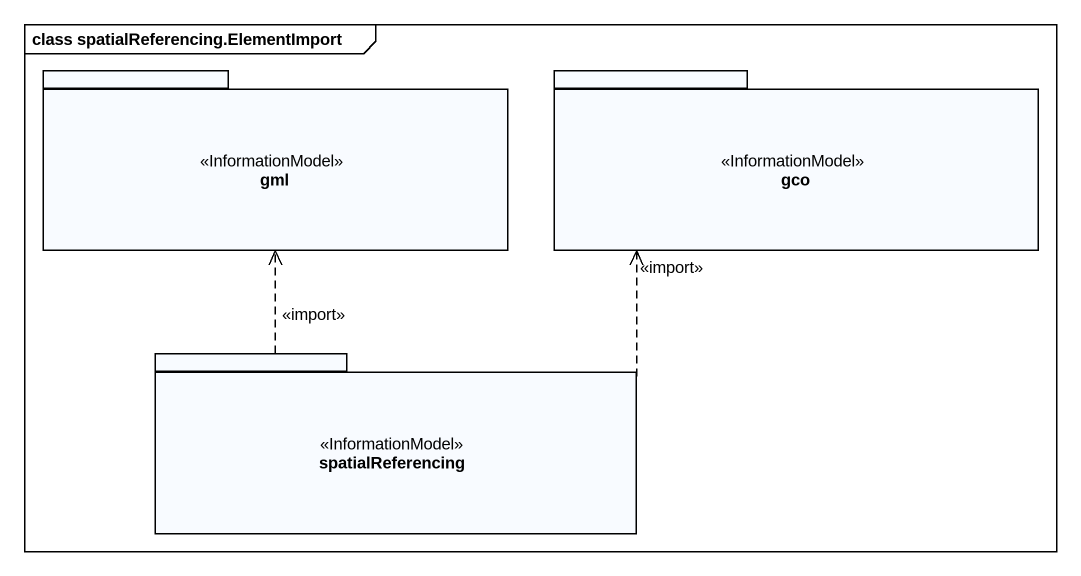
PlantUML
@startuml
mainframe class spatialReferencing.ElementImport
package gml <<InformationModel>> {
}
package gco <<InformationModel>> {
}
package spatialReferencing <<InformationModel>> {
}
spatialReferencing .up.> gml : <<import>>
spatialReferencing .up.> gco : <<import>>
@enduml
